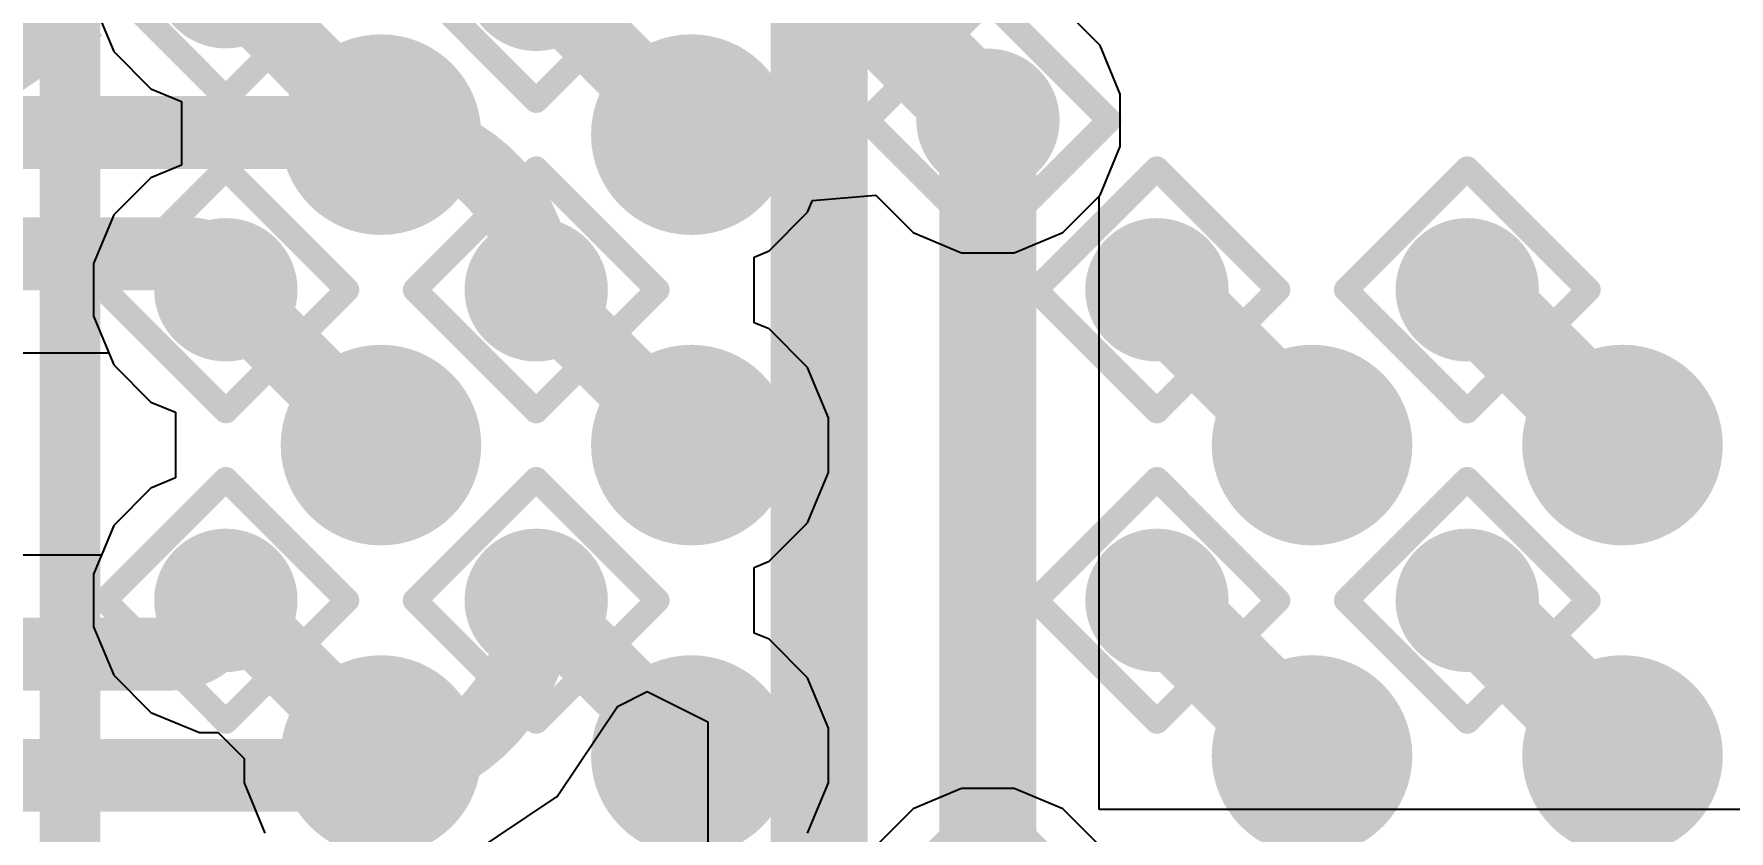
# Model space of a CAD drawing. Header units: inches. Extents: x -0.2 to 17.4, y -0.2 to 2.6.
# Drawn here: x 0.8812 to 1.021, y 0.2724 to 0.3381 of the extents above; entities that cross this region are included whole.
import ezdxf

# ---------------------------------------------------------------- set-up
doc = ezdxf.new("R2010")
doc.units = ezdxf.units.IN
doc.header["$MEASUREMENT"] = 0
for name, color, linetype in [('Bottom Layer', 5, 'Continuous'), ('Drill Drawing', 1, 'Continuous'), ('Top Layer', 1, 'Continuous'), ('Top Overlay', 2, 'Continuous'), ('Top Paste', 8, 'Continuous'), ('Top Solder', 216, 'Continuous'), ('Via Holes', 16, 'Continuous')]:
    doc.layers.add(name, color=color, linetype=linetype)
doc.styles.add('Arial_Bold', font='', dxfattribs={"height": 0.2})
doc.styles.get('Arial_Bold').set_extended_font_data('Arial', bold=True)

# ---------------------------------------------------------------- blocks, each defined once
blk = doc.blocks.new('TC358870XBG_17')
at = {"layer": 'Top Layer'}
h = blk.add_hatch(color=1, dxfattribs=at)
edge = h.paths.add_edge_path()
edge.add_arc((-0.11516, 0.06398), 0.0063, 0, 360)
h = blk.add_hatch(color=1, dxfattribs=at)
edge = h.paths.add_edge_path()
edge.add_arc((-0.08957, 0.06398), 0.0063, 0, 360)
h = blk.add_hatch(color=1, dxfattribs=at)
edge = h.paths.add_edge_path()
edge.add_arc((-0.11516, 0.03839), 0.0063, 0, 360)
h = blk.add_hatch(color=1, dxfattribs=at)
edge = h.paths.add_edge_path()
edge.add_arc((-0.08957, 0.03839), 0.0063, 0, 360)
h = blk.add_hatch(color=1, dxfattribs=at)
edge = h.paths.add_edge_path()
edge.add_arc((-0.03839, 0.03839), 0.0063, 0, 360)
h = blk.add_hatch(color=1, dxfattribs=at)
edge = h.paths.add_edge_path()
edge.add_arc((-0.01279, 0.03839), 0.0063, 0, 360)
h = blk.add_hatch(color=1, dxfattribs=at)
edge = h.paths.add_edge_path()
edge.add_arc((-0.11516, 0.0128), 0.0063, 0, 360)
h = blk.add_hatch(color=1, dxfattribs=at)
edge = h.paths.add_edge_path()
edge.add_arc((-0.08957, 0.0128), 0.0063, 0, 360)
h = blk.add_hatch(color=1, dxfattribs=at)
edge = h.paths.add_edge_path()
edge.add_arc((-0.03839, 0.0128), 0.0063, 0, 360)
h = blk.add_hatch(color=1, dxfattribs=at)
edge = h.paths.add_edge_path()
edge.add_arc((-0.01279, 0.0128), 0.0063, 0, 360)
at = {"layer": 'Top Paste'}
h = blk.add_hatch(color=8, dxfattribs=at)
edge = h.paths.add_edge_path()
edge.add_arc((-0.11516, 0.06398), 0.0063, 0, 360)
h = blk.add_hatch(color=8, dxfattribs=at)
edge = h.paths.add_edge_path()
edge.add_arc((-0.08957, 0.06398), 0.0063, 0, 360)
h = blk.add_hatch(color=8, dxfattribs=at)
edge = h.paths.add_edge_path()
edge.add_arc((-0.11516, 0.03839), 0.0063, 0, 360)
h = blk.add_hatch(color=8, dxfattribs=at)
edge = h.paths.add_edge_path()
edge.add_arc((-0.08957, 0.03839), 0.0063, 0, 360)
h = blk.add_hatch(color=8, dxfattribs=at)
edge = h.paths.add_edge_path()
edge.add_arc((-0.03839, 0.03839), 0.0063, 0, 360)
h = blk.add_hatch(color=8, dxfattribs=at)
edge = h.paths.add_edge_path()
edge.add_arc((-0.01279, 0.03839), 0.0063, 0, 360)
h = blk.add_hatch(color=8, dxfattribs=at)
edge = h.paths.add_edge_path()
edge.add_arc((-0.11516, 0.0128), 0.0063, 0, 360)
h = blk.add_hatch(color=8, dxfattribs=at)
edge = h.paths.add_edge_path()
edge.add_arc((-0.08957, 0.0128), 0.0063, 0, 360)
h = blk.add_hatch(color=8, dxfattribs=at)
edge = h.paths.add_edge_path()
edge.add_arc((-0.03839, 0.0128), 0.0063, 0, 360)
h = blk.add_hatch(color=8, dxfattribs=at)
edge = h.paths.add_edge_path()
edge.add_arc((-0.01279, 0.0128), 0.0063, 0, 360)
at = {"layer": 'Top Solder'}
h = blk.add_hatch(color=216, dxfattribs=at)
edge = h.paths.add_edge_path()
edge.add_arc((-0.11516, 0.06398), 0.00827, 0, 360)
h = blk.add_hatch(color=216, dxfattribs=at)
edge = h.paths.add_edge_path()
edge.add_arc((-0.08957, 0.06398), 0.00827, 0, 360)
h = blk.add_hatch(color=216, dxfattribs=at)
edge = h.paths.add_edge_path()
edge.add_arc((-0.11516, 0.03839), 0.00827, 0, 360)
h = blk.add_hatch(color=216, dxfattribs=at)
edge = h.paths.add_edge_path()
edge.add_arc((-0.08957, 0.03839), 0.00827, 0, 360)
h = blk.add_hatch(color=216, dxfattribs=at)
edge = h.paths.add_edge_path()
edge.add_arc((-0.03839, 0.03839), 0.00827, 0, 360)
h = blk.add_hatch(color=216, dxfattribs=at)
edge = h.paths.add_edge_path()
edge.add_arc((-0.01279, 0.03839), 0.00827, 0, 360)
h = blk.add_hatch(color=216, dxfattribs=at)
edge = h.paths.add_edge_path()
edge.add_arc((-0.11516, 0.0128), 0.00827, 0, 360)
h = blk.add_hatch(color=216, dxfattribs=at)
edge = h.paths.add_edge_path()
edge.add_arc((-0.08957, 0.0128), 0.00827, 0, 360)
h = blk.add_hatch(color=216, dxfattribs=at)
edge = h.paths.add_edge_path()
edge.add_arc((-0.03839, 0.0128), 0.00827, 0, 360)
h = blk.add_hatch(color=216, dxfattribs=at)
edge = h.paths.add_edge_path()
edge.add_arc((-0.01279, 0.0128), 0.00827, 0, 360)
at = {"layer": 'Top Overlay'}
blk.add_lwpolyline([(-0.1408, -0.1408, 0.005, 0.005, 0), (-0.1408, 0.1408, 0.005, 0.005, 0)], format="xyseb", dxfattribs=at)

msp = doc.modelspace()

# ---------------------------------------------------------------- hatches: boundary and pattern name
at = {"layer": 'Bottom Layer'}
h = msp.add_hatch(color=5, dxfattribs=at)
edge = h.paths.add_edge_path()
edge.add_arc((0.89707, 0.34284), 0.00591, 0, 360)
h = msp.add_hatch(color=5, dxfattribs=at)
edge = h.paths.add_edge_path()
edge.add_arc((0.92266, 0.34262), 0.00591, 0, 360)
h = msp.add_hatch(color=5, dxfattribs=at)
edge = h.paths.add_edge_path()
edge.add_arc((0.95991, 0.331), 0.00591, 0, 360)
h = msp.add_hatch(color=5, dxfattribs=at)
edge = h.paths.add_edge_path()
edge.add_arc((0.89707, 0.31703), 0.00591, 0, 360)
h = msp.add_hatch(color=5, dxfattribs=at)
edge = h.paths.add_edge_path()
edge.add_arc((0.92266, 0.31703), 0.00591, 0, 360)
h = msp.add_hatch(color=5, dxfattribs=at)
edge = h.paths.add_edge_path()
edge.add_arc((0.97384, 0.31703), 0.00591, 0, 360)
h = msp.add_hatch(color=5, dxfattribs=at)
edge = h.paths.add_edge_path()
edge.add_arc((0.99943, 0.31703), 0.00591, 0, 360)
h = msp.add_hatch(color=5, dxfattribs=at)
edge = h.paths.add_edge_path()
edge.add_arc((0.89707, 0.29143), 0.00591, 0, 360)
h = msp.add_hatch(color=5, dxfattribs=at)
edge = h.paths.add_edge_path()
edge.add_arc((0.92266, 0.29143), 0.00591, 0, 360)
h = msp.add_hatch(color=5, dxfattribs=at)
edge = h.paths.add_edge_path()
edge.add_arc((0.97384, 0.29143), 0.00591, 0, 360)
h = msp.add_hatch(color=5, dxfattribs=at)
edge = h.paths.add_edge_path()
edge.add_arc((0.99943, 0.29143), 0.00591, 0, 360)
at = {"layer": 'Top Layer'}
h = msp.add_hatch(color=1, dxfattribs=at)
edge = h.paths.add_edge_path()
edge.add_arc((0.89707, 0.34284), 0.00591, 0, 360)
h = msp.add_hatch(color=1, dxfattribs=at)
edge = h.paths.add_edge_path()
edge.add_arc((0.92266, 0.34262), 0.00591, 0, 360)
h = msp.add_hatch(color=1, dxfattribs=at)
edge = h.paths.add_edge_path()
edge.add_arc((0.95991, 0.331), 0.00591, 0, 360)
h = msp.add_hatch(color=1, dxfattribs=at)
edge = h.paths.add_edge_path()
edge.add_arc((0.89707, 0.31703), 0.00591, 0, 360)
h = msp.add_hatch(color=1, dxfattribs=at)
edge = h.paths.add_edge_path()
edge.add_arc((0.92266, 0.31703), 0.00591, 0, 360)
h = msp.add_hatch(color=1, dxfattribs=at)
edge = h.paths.add_edge_path()
edge.add_arc((0.97384, 0.31703), 0.00591, 0, 360)
h = msp.add_hatch(color=1, dxfattribs=at)
edge = h.paths.add_edge_path()
edge.add_arc((0.99943, 0.31703), 0.00591, 0, 360)
h = msp.add_hatch(color=1, dxfattribs=at)
edge = h.paths.add_edge_path()
edge.add_arc((0.89707, 0.29143), 0.00591, 0, 360)
h = msp.add_hatch(color=1, dxfattribs=at)
edge = h.paths.add_edge_path()
edge.add_arc((0.92266, 0.29143), 0.00591, 0, 360)
h = msp.add_hatch(color=1, dxfattribs=at)
edge = h.paths.add_edge_path()
edge.add_arc((0.97384, 0.29143), 0.00591, 0, 360)
h = msp.add_hatch(color=1, dxfattribs=at)
edge = h.paths.add_edge_path()
edge.add_arc((0.99943, 0.29143), 0.00591, 0, 360)
at = {"layer": 'Via Holes'}
h = msp.add_hatch(color=7, dxfattribs=at)
edge = h.paths.add_edge_path()
edge.add_arc((0.95991, 0.331), 0.00394, 0, 360)
h = msp.add_hatch(color=7, dxfattribs=at)
edge = h.paths.add_edge_path()
edge.add_arc((0.89707, 0.31703), 0.00394, 0, 360)
h = msp.add_hatch(color=7, dxfattribs=at)
edge = h.paths.add_edge_path()
edge.add_arc((0.92266, 0.31703), 0.00394, 0, 360)
h = msp.add_hatch(color=7, dxfattribs=at)
edge = h.paths.add_edge_path()
edge.add_arc((0.97384, 0.31703), 0.00394, 0, 360)
h = msp.add_hatch(color=7, dxfattribs=at)
edge = h.paths.add_edge_path()
edge.add_arc((0.99943, 0.31703), 0.00394, 0, 360)
h = msp.add_hatch(color=7, dxfattribs=at)
edge = h.paths.add_edge_path()
edge.add_arc((0.89707, 0.29143), 0.00394, 0, 360)
h = msp.add_hatch(color=7, dxfattribs=at)
edge = h.paths.add_edge_path()
edge.add_arc((0.92266, 0.29143), 0.00394, 0, 360)
h = msp.add_hatch(color=7, dxfattribs=at)
edge = h.paths.add_edge_path()
edge.add_arc((0.97384, 0.29143), 0.00394, 0, 360)
h = msp.add_hatch(color=7, dxfattribs=at)
edge = h.paths.add_edge_path()
edge.add_arc((0.99943, 0.29143), 0.00394, 0, 360)

# ---------------------------------------------------------------- linework, layer by layer
at = {"layer": 'Bottom Layer'}
for p, q in [((0.96915, 0.33718), (0.96608, 0.34025)), ((0.97081, 0.33317), (0.96915, 0.33718)), ((0.97081, 0.32883), (0.97081, 0.33317)), ((0.96915, 0.32482), (0.97081, 0.32883)), ((0.96908, 0.32475), (0.96915, 0.32482)), ((0.96908, 0.27418), (0.96908, 0.32475)), ((0.75834, 0.31184), (0.88741, 0.31184)), ((0.88741, 0.31184), (0.88783, 0.31085)), ((0.88783, 0.31085), (0.89089, 0.30778)), ((0.89089, 0.30778), (0.89293, 0.30694)), ((0.89293, 0.30694), (0.89293, 0.30152)), ((0.89089, 0.30068), (0.88783, 0.29761)), ((0.89293, 0.30152), (0.89089, 0.30068)), ((0.88783, 0.29761), (0.88681, 0.29516)), ((0.88681, 0.29516), (0.733, 0.29516)), ((0.92936, 0.28268), (0.93182, 0.28391)), ((0.93182, 0.28391), (0.93682, 0.28143)), ((0.9244, 0.27526), (0.92936, 0.28268)), ((0.93682, 0.28143), (0.93682, 0.24762)), ((0.91698, 0.2703), (0.9244, 0.27526)), ((1.08582, 0.27418), (0.96908, 0.27418))]:
    msp.add_line(p, q, dxfattribs=at)
for points in [[(0.946, 0.191, 0.008, 0.008, 0), (0.946, 0.34616, 0.008, 0.008, 0)], [(0.95991, 0.265, 0.008, 0.008, 0), (0.95991, 0.331, 0.008, 0.008, 0)], [(0.76249, 0.33, 0.006, 0.006, 0), (0.89573, 0.33, 0.006, 0.006, 0)], [(0.89573, 0.33, 0.006, 0.006, 0), (0.89573, 0.33, 0.006, 0.006, 0)], [(0.89707, 0.32993, 0.006, 0.006, -0.025962), (0.89573, 0.33, 0.006, 0.006, 0)], [(0.89841, 0.33, 0.006, 0.006, -0.025962), (0.89707, 0.32993, 0.006, 0.006, 0)], [(0.89841, 0.33, 0.006, 0.006, 0), (0.90969, 0.33, 0.006, 0.006, 0)], [(0.90969, 0.33, 0.006, 0.006, -0.414214), (0.92266, 0.31703, 0.006, 0.006, 0)], [(0.75834, 0.32, 0.006, 0.006, 0), (0.8941, 0.32, 0.006, 0.006, 0)], [(0.8941, 0.32, 0.006, 0.006, -0.414214), (0.89707, 0.31703, 0.006, 0.006, 0)], [(0.89707, 0.29143, 0.006, 0.006, -0.414214), (0.89264, 0.287, 0.006, 0.006, 0)], [(0.92266, 0.29143, 0.006, 0.006, -0.414214), (0.90823, 0.277, 0.006, 0.006, 0)], [(0.733, 0.287, 0.006, 0.006, 0), (0.89264, 0.287, 0.006, 0.006, 0)], [(0.72886, 0.277, 0.006, 0.006, 0), (0.90823, 0.277, 0.006, 0.006, 0)]]:
    msp.add_lwpolyline(points, format="xyseb", dxfattribs=at)
for points in [[(0.95791, 0.331, 0.004, 0.004, 1), (0.96191, 0.331, 0.004, 0.004, 1)], [(0.89423, 0.33, 0.003, 0.003, 1), (0.89723, 0.33, 0.003, 0.003, 1)], [(0.89423, 0.33, 0.003, 0.003, 1), (0.89723, 0.33, 0.003, 0.003, 1)], [(0.89423, 0.33, 0.003, 0.003, 1), (0.89723, 0.33, 0.003, 0.003, 1)], [(0.89423, 0.33, 0.003, 0.003, 1), (0.89723, 0.33, 0.003, 0.003, 1)], [(0.89557, 0.32993, 0.003, 0.003, 1), (0.89857, 0.32993, 0.003, 0.003, 1)], [(0.89557, 0.32993, 0.003, 0.003, 1), (0.89857, 0.32993, 0.003, 0.003, 1)], [(0.89691, 0.33, 0.003, 0.003, 1), (0.89991, 0.33, 0.003, 0.003, 1)], [(0.89691, 0.33, 0.003, 0.003, 1), (0.89991, 0.33, 0.003, 0.003, 1)], [(0.90819, 0.33, 0.003, 0.003, 1), (0.91119, 0.33, 0.003, 0.003, 1)], [(0.90819, 0.33, 0.003, 0.003, 1), (0.91119, 0.33, 0.003, 0.003, 1)], [(0.8926, 0.32, 0.003, 0.003, 1), (0.8956, 0.32, 0.003, 0.003, 1)], [(0.8926, 0.32, 0.003, 0.003, 1), (0.8956, 0.32, 0.003, 0.003, 1)], [(0.89557, 0.31703, 0.003, 0.003, 1), (0.89857, 0.31703, 0.003, 0.003, 1)], [(0.92116, 0.31703, 0.003, 0.003, 1), (0.92416, 0.31703, 0.003, 0.003, 1)], [(0.89557, 0.29143, 0.003, 0.003, 1), (0.89857, 0.29143, 0.003, 0.003, 1)], [(0.92116, 0.29143, 0.003, 0.003, 1), (0.92416, 0.29143, 0.003, 0.003, 1)], [(0.89114, 0.287, 0.003, 0.003, 1), (0.89414, 0.287, 0.003, 0.003, 1)], [(0.89114, 0.287, 0.003, 0.003, 1), (0.89414, 0.287, 0.003, 0.003, 1)], [(0.90673, 0.277, 0.003, 0.003, 1), (0.90973, 0.277, 0.003, 0.003, 1)], [(0.90673, 0.277, 0.003, 0.003, 1), (0.90973, 0.277, 0.003, 0.003, 1)]]:
    msp.add_lwpolyline(points, format="xyseb", close=True, dxfattribs=at)
at = {"layer": 'Drill Drawing'}
for points in [[(0.88707, 0.34284, 0.002, 0.002, 0), (0.89707, 0.33284, 0.002, 0.002, 0)], [(0.89707, 0.33284, 0.002, 0.002, 0), (0.90707, 0.34284, 0.002, 0.002, 0)], [(0.91266, 0.34262, 0.002, 0.002, 0), (0.92266, 0.33261, 0.002, 0.002, 0)], [(0.92266, 0.33261, 0.002, 0.002, 0), (0.93266, 0.34262, 0.002, 0.002, 0)], [(0.94991, 0.331, 0.002, 0.002, 0), (0.95991, 0.341, 0.002, 0.002, 0)], [(0.95991, 0.341, 0.002, 0.002, 0), (0.96991, 0.331, 0.002, 0.002, 0)], [(0.94991, 0.331, 0.002, 0.002, 0), (0.95991, 0.321, 0.002, 0.002, 0)], [(0.95991, 0.321, 0.002, 0.002, 0), (0.96991, 0.331, 0.002, 0.002, 0)], [(0.88707, 0.31703, 0.002, 0.002, 0), (0.89707, 0.32703, 0.002, 0.002, 0)], [(0.89707, 0.32703, 0.002, 0.002, 0), (0.90707, 0.31703, 0.002, 0.002, 0)], [(0.91266, 0.31703, 0.002, 0.002, 0), (0.92266, 0.32703, 0.002, 0.002, 0)], [(0.92266, 0.32703, 0.002, 0.002, 0), (0.93266, 0.31703, 0.002, 0.002, 0)], [(0.96384, 0.31703, 0.002, 0.002, 0), (0.97384, 0.32703, 0.002, 0.002, 0)], [(0.97384, 0.32703, 0.002, 0.002, 0), (0.98384, 0.31703, 0.002, 0.002, 0)], [(0.98943, 0.31703, 0.002, 0.002, 0), (0.99943, 0.32703, 0.002, 0.002, 0)], [(0.99943, 0.32703, 0.002, 0.002, 0), (1.00943, 0.31703, 0.002, 0.002, 0)], [(0.88707, 0.31703, 0.002, 0.002, 0), (0.89707, 0.30702, 0.002, 0.002, 0)], [(0.89707, 0.30702, 0.002, 0.002, 0), (0.90707, 0.31703, 0.002, 0.002, 0)], [(0.91266, 0.31703, 0.002, 0.002, 0), (0.92266, 0.30702, 0.002, 0.002, 0)], [(0.92266, 0.30702, 0.002, 0.002, 0), (0.93266, 0.31703, 0.002, 0.002, 0)], [(0.96384, 0.31703, 0.002, 0.002, 0), (0.97384, 0.30702, 0.002, 0.002, 0)], [(0.97384, 0.30702, 0.002, 0.002, 0), (0.98384, 0.31703, 0.002, 0.002, 0)], [(0.98943, 0.31703, 0.002, 0.002, 0), (0.99943, 0.30702, 0.002, 0.002, 0)], [(0.99943, 0.30702, 0.002, 0.002, 0), (1.00943, 0.31703, 0.002, 0.002, 0)], [(0.88707, 0.29143, 0.002, 0.002, 0), (0.89707, 0.30143, 0.002, 0.002, 0)], [(0.89707, 0.30143, 0.002, 0.002, 0), (0.90707, 0.29143, 0.002, 0.002, 0)], [(0.91266, 0.29143, 0.002, 0.002, 0), (0.92266, 0.30143, 0.002, 0.002, 0)], [(0.92266, 0.30143, 0.002, 0.002, 0), (0.93266, 0.29143, 0.002, 0.002, 0)], [(0.96384, 0.29143, 0.002, 0.002, 0), (0.97384, 0.30143, 0.002, 0.002, 0)], [(0.97384, 0.30143, 0.002, 0.002, 0), (0.98384, 0.29143, 0.002, 0.002, 0)], [(0.98943, 0.29143, 0.002, 0.002, 0), (0.99943, 0.30143, 0.002, 0.002, 0)], [(0.99943, 0.30143, 0.002, 0.002, 0), (1.00943, 0.29143, 0.002, 0.002, 0)], [(0.88707, 0.29143, 0.002, 0.002, 0), (0.89707, 0.28143, 0.002, 0.002, 0)], [(0.89707, 0.28143, 0.002, 0.002, 0), (0.90707, 0.29143, 0.002, 0.002, 0)], [(0.91266, 0.29143, 0.002, 0.002, 0), (0.92266, 0.28143, 0.002, 0.002, 0)], [(0.92266, 0.28143, 0.002, 0.002, 0), (0.93266, 0.29143, 0.002, 0.002, 0)], [(0.96384, 0.29143, 0.002, 0.002, 0), (0.97384, 0.28143, 0.002, 0.002, 0)], [(0.97384, 0.28143, 0.002, 0.002, 0), (0.98384, 0.29143, 0.002, 0.002, 0)], [(0.98943, 0.29143, 0.002, 0.002, 0), (0.99943, 0.28143, 0.002, 0.002, 0)], [(0.99943, 0.28143, 0.002, 0.002, 0), (1.00943, 0.29143, 0.002, 0.002, 0)], [(0.94991, 0.265, 0.002, 0.002, 0), (0.95991, 0.275, 0.002, 0.002, 0)], [(0.95991, 0.275, 0.002, 0.002, 0), (0.96991, 0.265, 0.002, 0.002, 0)]]:
    msp.add_lwpolyline(points, format="xyseb", dxfattribs=at)
for points in [[(0.89657, 0.33284, 0.001, 0.001, 1), (0.89757, 0.33284, 0.001, 0.001, 1)], [(0.89657, 0.33284, 0.001, 0.001, 1), (0.89757, 0.33284, 0.001, 0.001, 1)], [(0.92216, 0.33261, 0.001, 0.001, 1), (0.92316, 0.33261, 0.001, 0.001, 1)], [(0.92216, 0.33261, 0.001, 0.001, 1), (0.92316, 0.33261, 0.001, 0.001, 1)], [(0.94941, 0.331, 0.001, 0.001, 1), (0.95041, 0.331, 0.001, 0.001, 1)], [(0.94941, 0.331, 0.001, 0.001, 1), (0.95041, 0.331, 0.001, 0.001, 1)], [(0.96941, 0.331, 0.001, 0.001, 1), (0.97041, 0.331, 0.001, 0.001, 1)], [(0.96941, 0.331, 0.001, 0.001, 1), (0.97041, 0.331, 0.001, 0.001, 1)], [(0.89657, 0.32703, 0.001, 0.001, 1), (0.89757, 0.32703, 0.001, 0.001, 1)], [(0.89657, 0.32703, 0.001, 0.001, 1), (0.89757, 0.32703, 0.001, 0.001, 1)], [(0.92216, 0.32703, 0.001, 0.001, 1), (0.92316, 0.32703, 0.001, 0.001, 1)], [(0.92216, 0.32703, 0.001, 0.001, 1), (0.92316, 0.32703, 0.001, 0.001, 1)], [(0.97334, 0.32703, 0.001, 0.001, 1), (0.97434, 0.32703, 0.001, 0.001, 1)], [(0.97334, 0.32703, 0.001, 0.001, 1), (0.97434, 0.32703, 0.001, 0.001, 1)], [(0.99893, 0.32703, 0.001, 0.001, 1), (0.99993, 0.32703, 0.001, 0.001, 1)], [(0.99893, 0.32703, 0.001, 0.001, 1), (0.99993, 0.32703, 0.001, 0.001, 1)], [(0.95941, 0.321, 0.001, 0.001, 1), (0.96041, 0.321, 0.001, 0.001, 1)], [(0.95941, 0.321, 0.001, 0.001, 1), (0.96041, 0.321, 0.001, 0.001, 1)], [(0.88657, 0.31703, 0.001, 0.001, 1), (0.88757, 0.31703, 0.001, 0.001, 1)], [(0.88657, 0.31703, 0.001, 0.001, 1), (0.88757, 0.31703, 0.001, 0.001, 1)], [(0.90657, 0.31703, 0.001, 0.001, 1), (0.90757, 0.31703, 0.001, 0.001, 1)], [(0.90657, 0.31703, 0.001, 0.001, 1), (0.90757, 0.31703, 0.001, 0.001, 1)], [(0.91216, 0.31703, 0.001, 0.001, 1), (0.91316, 0.31703, 0.001, 0.001, 1)], [(0.91216, 0.31703, 0.001, 0.001, 1), (0.91316, 0.31703, 0.001, 0.001, 1)], [(0.93216, 0.31703, 0.001, 0.001, 1), (0.93316, 0.31703, 0.001, 0.001, 1)], [(0.93216, 0.31703, 0.001, 0.001, 1), (0.93316, 0.31703, 0.001, 0.001, 1)], [(0.96334, 0.31703, 0.001, 0.001, 1), (0.96434, 0.31703, 0.001, 0.001, 1)], [(0.96334, 0.31703, 0.001, 0.001, 1), (0.96434, 0.31703, 0.001, 0.001, 1)], [(0.98334, 0.31703, 0.001, 0.001, 1), (0.98434, 0.31703, 0.001, 0.001, 1)], [(0.98334, 0.31703, 0.001, 0.001, 1), (0.98434, 0.31703, 0.001, 0.001, 1)], [(0.98893, 0.31703, 0.001, 0.001, 1), (0.98993, 0.31703, 0.001, 0.001, 1)], [(0.98893, 0.31703, 0.001, 0.001, 1), (0.98993, 0.31703, 0.001, 0.001, 1)], [(1.00893, 0.31703, 0.001, 0.001, 1), (1.00993, 0.31703, 0.001, 0.001, 1)], [(1.00893, 0.31703, 0.001, 0.001, 1), (1.00993, 0.31703, 0.001, 0.001, 1)], [(0.89657, 0.30702, 0.001, 0.001, 1), (0.89757, 0.30702, 0.001, 0.001, 1)], [(0.89657, 0.30702, 0.001, 0.001, 1), (0.89757, 0.30702, 0.001, 0.001, 1)], [(0.92216, 0.30702, 0.001, 0.001, 1), (0.92316, 0.30702, 0.001, 0.001, 1)], [(0.92216, 0.30702, 0.001, 0.001, 1), (0.92316, 0.30702, 0.001, 0.001, 1)], [(0.97334, 0.30702, 0.001, 0.001, 1), (0.97434, 0.30702, 0.001, 0.001, 1)], [(0.97334, 0.30702, 0.001, 0.001, 1), (0.97434, 0.30702, 0.001, 0.001, 1)], [(0.99893, 0.30702, 0.001, 0.001, 1), (0.99993, 0.30702, 0.001, 0.001, 1)], [(0.99893, 0.30702, 0.001, 0.001, 1), (0.99993, 0.30702, 0.001, 0.001, 1)], [(0.89657, 0.30143, 0.001, 0.001, 1), (0.89757, 0.30143, 0.001, 0.001, 1)], [(0.89657, 0.30143, 0.001, 0.001, 1), (0.89757, 0.30143, 0.001, 0.001, 1)], [(0.92216, 0.30143, 0.001, 0.001, 1), (0.92316, 0.30143, 0.001, 0.001, 1)], [(0.92216, 0.30143, 0.001, 0.001, 1), (0.92316, 0.30143, 0.001, 0.001, 1)], [(0.97334, 0.30143, 0.001, 0.001, 1), (0.97434, 0.30143, 0.001, 0.001, 1)], [(0.97334, 0.30143, 0.001, 0.001, 1), (0.97434, 0.30143, 0.001, 0.001, 1)], [(0.99893, 0.30143, 0.001, 0.001, 1), (0.99993, 0.30143, 0.001, 0.001, 1)], [(0.99893, 0.30143, 0.001, 0.001, 1), (0.99993, 0.30143, 0.001, 0.001, 1)], [(0.88657, 0.29143, 0.001, 0.001, 1), (0.88757, 0.29143, 0.001, 0.001, 1)], [(0.88657, 0.29143, 0.001, 0.001, 1), (0.88757, 0.29143, 0.001, 0.001, 1)], [(0.90657, 0.29143, 0.001, 0.001, 1), (0.90757, 0.29143, 0.001, 0.001, 1)], [(0.90657, 0.29143, 0.001, 0.001, 1), (0.90757, 0.29143, 0.001, 0.001, 1)], [(0.91216, 0.29143, 0.001, 0.001, 1), (0.91316, 0.29143, 0.001, 0.001, 1)], [(0.91216, 0.29143, 0.001, 0.001, 1), (0.91316, 0.29143, 0.001, 0.001, 1)], [(0.93216, 0.29143, 0.001, 0.001, 1), (0.93316, 0.29143, 0.001, 0.001, 1)], [(0.93216, 0.29143, 0.001, 0.001, 1), (0.93316, 0.29143, 0.001, 0.001, 1)], [(0.96334, 0.29143, 0.001, 0.001, 1), (0.96434, 0.29143, 0.001, 0.001, 1)], [(0.96334, 0.29143, 0.001, 0.001, 1), (0.96434, 0.29143, 0.001, 0.001, 1)], [(0.98334, 0.29143, 0.001, 0.001, 1), (0.98434, 0.29143, 0.001, 0.001, 1)], [(0.98334, 0.29143, 0.001, 0.001, 1), (0.98434, 0.29143, 0.001, 0.001, 1)], [(0.98893, 0.29143, 0.001, 0.001, 1), (0.98993, 0.29143, 0.001, 0.001, 1)], [(0.98893, 0.29143, 0.001, 0.001, 1), (0.98993, 0.29143, 0.001, 0.001, 1)], [(1.00893, 0.29143, 0.001, 0.001, 1), (1.00993, 0.29143, 0.001, 0.001, 1)], [(1.00893, 0.29143, 0.001, 0.001, 1), (1.00993, 0.29143, 0.001, 0.001, 1)], [(0.89657, 0.28143, 0.001, 0.001, 1), (0.89757, 0.28143, 0.001, 0.001, 1)], [(0.89657, 0.28143, 0.001, 0.001, 1), (0.89757, 0.28143, 0.001, 0.001, 1)], [(0.92216, 0.28143, 0.001, 0.001, 1), (0.92316, 0.28143, 0.001, 0.001, 1)], [(0.92216, 0.28143, 0.001, 0.001, 1), (0.92316, 0.28143, 0.001, 0.001, 1)], [(0.97334, 0.28143, 0.001, 0.001, 1), (0.97434, 0.28143, 0.001, 0.001, 1)], [(0.97334, 0.28143, 0.001, 0.001, 1), (0.97434, 0.28143, 0.001, 0.001, 1)], [(0.99893, 0.28143, 0.001, 0.001, 1), (0.99993, 0.28143, 0.001, 0.001, 1)], [(0.99893, 0.28143, 0.001, 0.001, 1), (0.99993, 0.28143, 0.001, 0.001, 1)], [(0.95941, 0.275, 0.001, 0.001, 1), (0.96041, 0.275, 0.001, 0.001, 1)], [(0.95941, 0.275, 0.001, 0.001, 1), (0.96041, 0.275, 0.001, 0.001, 1)]]:
    msp.add_lwpolyline(points, format="xyseb", close=True, dxfattribs=at)
at = {"layer": 'Top Layer'}
for p, q in [((0.88617, 0.34067), (0.88783, 0.33666)), ((0.96915, 0.33718), (0.96608, 0.34025)), ((0.97081, 0.33317), (0.96915, 0.33718)), ((0.88783, 0.33666), (0.89089, 0.33359)), ((0.89089, 0.33359), (0.89341, 0.33255)), ((0.97081, 0.32883), (0.97081, 0.33317)), ((0.89341, 0.33255), (0.89341, 0.32731)), ((0.96915, 0.32482), (0.97081, 0.32883)), ((0.89341, 0.32731), (0.89089, 0.32627)), ((0.89089, 0.32627), (0.88783, 0.3232)), ((0.94504, 0.32342), (0.94543, 0.32438)), ((0.94543, 0.32438), (0.95066, 0.32482)), ((0.95066, 0.32482), (0.95373, 0.32175)), ((0.96608, 0.32175), (0.96915, 0.32482)), ((0.88783, 0.3232), (0.88617, 0.31919)), ((0.94186, 0.32024), (0.94504, 0.32342)), ((0.95373, 0.32175), (0.95774, 0.32009)), ((0.96207, 0.32009), (0.96608, 0.32175)), ((0.94063, 0.31973), (0.94186, 0.32024)), ((0.95774, 0.32009), (0.96207, 0.32009)), ((0.88617, 0.31919), (0.88617, 0.31486)), ((0.94063, 0.31432), (0.94063, 0.31973)), ((0.88617, 0.31486), (0.88783, 0.31085)), ((0.94186, 0.31381), (0.94063, 0.31432)), ((0.94504, 0.31063), (0.94186, 0.31381)), ((0.88783, 0.31085), (0.89089, 0.30778)), ((0.94676, 0.30648), (0.94504, 0.31063)), ((0.89089, 0.30778), (0.89293, 0.30694)), ((0.89293, 0.30694), (0.89293, 0.30152)), ((0.94676, 0.30198), (0.94676, 0.30648)), ((0.94504, 0.29783), (0.94676, 0.30198)), ((0.89089, 0.30068), (0.88783, 0.29761)), ((0.89293, 0.30152), (0.89089, 0.30068)), ((0.94186, 0.29465), (0.94504, 0.29783)), ((0.88783, 0.29761), (0.88617, 0.2936)), ((0.88617, 0.2936), (0.88617, 0.28926)), ((0.94063, 0.29414), (0.94186, 0.29465)), ((0.94063, 0.28873), (0.94063, 0.29414)), ((0.88617, 0.28926), (0.88783, 0.28526)), ((0.94186, 0.28822), (0.94063, 0.28873)), ((0.94504, 0.28504), (0.94186, 0.28822)), ((0.88783, 0.28526), (0.89089, 0.28219)), ((0.94676, 0.28089), (0.94504, 0.28504)), ((0.89089, 0.28219), (0.8949, 0.28053)), ((0.8949, 0.28053), (0.89644, 0.28053)), ((0.89644, 0.28053), (0.89857, 0.2784)), ((0.94676, 0.27639), (0.94676, 0.28089)), ((0.89857, 0.2784), (0.89857, 0.27639)), ((0.89857, 0.27639), (0.90029, 0.27224)), ((0.94504, 0.27224), (0.94676, 0.27639)), ((0.95774, 0.27591), (0.95373, 0.27425)), ((0.96207, 0.27591), (0.95774, 0.27591)), ((0.96608, 0.27425), (0.96207, 0.27591)), ((0.95373, 0.27425), (0.95066, 0.27118)), ((0.96915, 0.27118), (0.96608, 0.27425))]:
    msp.add_line(p, q, dxfattribs=at)
for points in [[(0.93546, 0.35541, 0.008, 0.008, 0), (0.95989, 0.33098, 0.008, 0.008, 0)], [(0.89707, 0.34262, 0.006, 0.006, 0), (0.90987, 0.32982, 0.006, 0.006, 0)], [(0.92266, 0.34262, 0.006, 0.006, 0), (0.93546, 0.32982, 0.006, 0.006, 0)], [(0.97384, 0.31703, 0.008, 0.008, 0), (0.98664, 0.30423, 0.008, 0.008, 0)], [(0.99943, 0.31703, 0.008, 0.008, 0), (1.01223, 0.30423, 0.008, 0.008, 0)], [(0.89707, 0.31703, 0.006, 0.006, 0), (0.90987, 0.30423, 0.006, 0.006, 0)], [(0.92266, 0.31703, 0.006, 0.006, 0), (0.93546, 0.30423, 0.006, 0.006, 0)], [(0.97384, 0.29143, 0.008, 0.008, 0), (0.98664, 0.27864, 0.008, 0.008, 0)], [(0.99943, 0.29143, 0.008, 0.008, 0), (1.01223, 0.27864, 0.008, 0.008, 0)], [(0.89707, 0.29143, 0.006, 0.006, 0), (0.90987, 0.27864, 0.006, 0.006, 0)], [(0.92266, 0.29143, 0.006, 0.006, 0), (0.93546, 0.27864, 0.006, 0.006, 0)]]:
    msp.add_lwpolyline(points, format="xyseb", dxfattribs=at)
for points in [[(0.95789, 0.33098, 0.004, 0.004, 1), (0.96189, 0.33098, 0.004, 0.004, 1)], [(0.90837, 0.32982, 0.003, 0.003, 1), (0.91137, 0.32982, 0.003, 0.003, 1)], [(0.93396, 0.32982, 0.003, 0.003, 1), (0.93696, 0.32982, 0.003, 0.003, 1)], [(0.97184, 0.31703, 0.004, 0.004, 1), (0.97584, 0.31703, 0.004, 0.004, 1)], [(0.99743, 0.31703, 0.004, 0.004, 1), (1.00143, 0.31703, 0.004, 0.004, 1)], [(0.89557, 0.31703, 0.003, 0.003, 1), (0.89857, 0.31703, 0.003, 0.003, 1)], [(0.92116, 0.31703, 0.003, 0.003, 1), (0.92416, 0.31703, 0.003, 0.003, 1)], [(0.98464, 0.30423, 0.004, 0.004, 1), (0.98864, 0.30423, 0.004, 0.004, 1)], [(1.01023, 0.30423, 0.004, 0.004, 1), (1.01423, 0.30423, 0.004, 0.004, 1)], [(0.90837, 0.30423, 0.003, 0.003, 1), (0.91137, 0.30423, 0.003, 0.003, 1)], [(0.93396, 0.30423, 0.003, 0.003, 1), (0.93696, 0.30423, 0.003, 0.003, 1)], [(0.97184, 0.29143, 0.004, 0.004, 1), (0.97584, 0.29143, 0.004, 0.004, 1)], [(0.99743, 0.29143, 0.004, 0.004, 1), (1.00143, 0.29143, 0.004, 0.004, 1)], [(0.89557, 0.29143, 0.003, 0.003, 1), (0.89857, 0.29143, 0.003, 0.003, 1)], [(0.92116, 0.29143, 0.003, 0.003, 1), (0.92416, 0.29143, 0.003, 0.003, 1)], [(0.98464, 0.27864, 0.004, 0.004, 1), (0.98864, 0.27864, 0.004, 0.004, 1)], [(1.01023, 0.27864, 0.004, 0.004, 1), (1.01423, 0.27864, 0.004, 0.004, 1)], [(0.90837, 0.27864, 0.003, 0.003, 1), (0.91137, 0.27864, 0.003, 0.003, 1)], [(0.93396, 0.27864, 0.003, 0.003, 1), (0.93696, 0.27864, 0.003, 0.003, 1)]]:
    msp.add_lwpolyline(points, format="xyseb", close=True, dxfattribs=at)

# ---------------------------------------------------------------- block references
msp.add_blockref('TC358870XBG_17', (1.02502, 0.26584))

# ---------------------------------------------------------------- texts
at = {"layer": 'Top Overlay', "style": 'Arial_Bold'}
msp.add_text('*', height=0.07, rotation=360, dxfattribs=at).set_placement((0.852, 0.29982))

doc.saveas('drawing.dxf')
